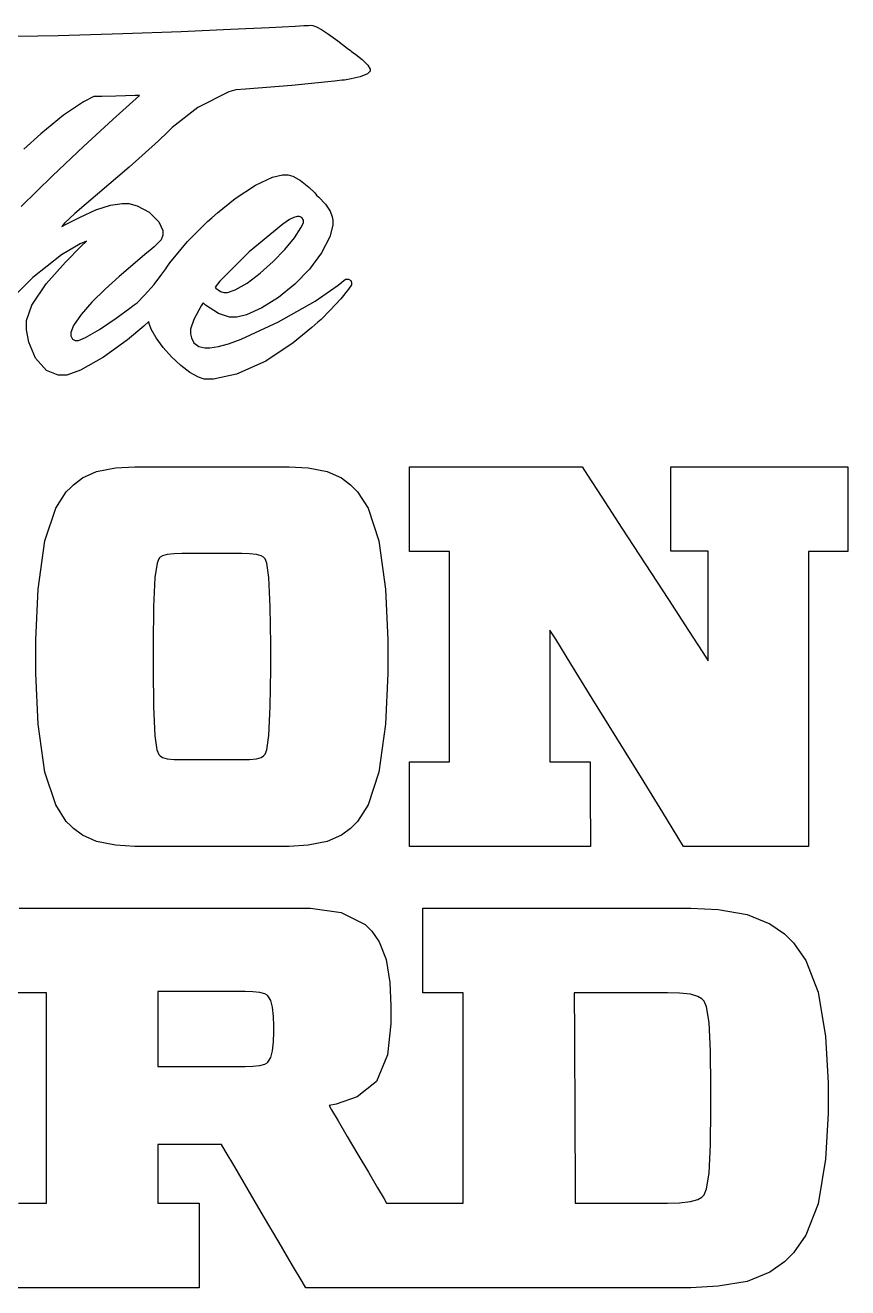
# Model space of a CAD drawing. Extents: x 0 to 135, y 0 to 107.
# Drawn here: x 65.7 to 135.1, y 0 to 106.5 of the extents above; entities that cross this region are included whole.
import ezdxf

# ---------------------------------------------------------------- set-up
doc = ezdxf.new("R2010")
doc.units = 0
doc.layers.get('0').update_dxf_attribs({"linetype": 'CONTINUOUS'})

msp = doc.modelspace()

# ---------------------------------------------------------------- linework, layer by layer
at = {"color": 250}
for p, q in [((62.6773, 105.562), (68.5257, 105.675)), ((68.5257, 105.675), (73.987, 105.832)), ((73.987, 105.832), (78.8913, 106.014)), ((78.8913, 106.014), (83.0654, 106.196)), ((83.0654, 106.196), (86.3367, 106.353)), ((86.3367, 106.353), (88.5306, 106.466)), ((88.5306, 106.466), (89.2404, 106.507)), ((89.2404, 106.507), (89.4775, 106.507)), ((89.4775, 106.507), (89.516, 106.507)), ((89.516, 106.507), (89.6359, 106.521)), ((89.6359, 106.521), (89.8028, 106.533)), ((89.8028, 106.533), (90.0162, 106.506)), ((90.0162, 106.506), (90.3168, 106.4)), ((90.3168, 106.4), (90.744, 106.175)), ((90.744, 106.175), (91.3363, 105.793)), ((91.3363, 105.793), (92.1343, 105.216)), ((92.1343, 105.216), (92.9199, 104.61)), ((92.9199, 104.61), (93.1788, 104.403)), ((93.1788, 104.403), (93.2864, 104.312)), ((93.2864, 104.312), (93.6322, 104.059)), ((93.6322, 104.059), (94.1888, 103.631)), ((94.1888, 103.631), (94.6602, 103.17)), ((94.6161, 102.43), (94.011, 102.187)), ((94.8602, 102.649), (94.6161, 102.43)), ((94.6602, 103.17), (94.8602, 102.835)), ((94.8602, 102.835), (94.8602, 102.722)), ((94.8602, 102.722), (94.8602, 102.649)), ((88.2385, 101.46), (84.3209, 101.141)), ((91.8436, 101.811), (88.2385, 101.46)), ((92.4828, 101.885), (91.8436, 101.811)), ((92.6716, 101.907), (92.4828, 101.885)), ((93.2367, 102.003), (92.6716, 101.907)), ((94.011, 102.187), (93.2367, 102.003)), ((71.5328, 100.518), (70.6617, 100.079)), ((71.8234, 100.518), (71.5328, 100.518)), ((72.2175, 100.518), (71.8234, 100.518)), ((73.4039, 100.543), (72.2175, 100.518)), ((75.0245, 100.598), (73.4039, 100.543)), ((74.8164, 100.11), (75.3787, 100.613)), ((75.3787, 100.613), (75.0245, 100.598)), ((82.9194, 100.915), (80.301, 99.5853)), ((83.5258, 101.083), (82.9194, 100.915)), ((84.3209, 101.141), (83.5258, 101.083)), ((70.6617, 100.079), (68.9875, 98.9376)), ((73.1393, 98.589), (74.8164, 100.11)), ((80.301, 99.5853), (78.1526, 97.893)), ((68.9875, 98.9376), (67.0691, 97.3624)), ((70.666, 96.3083), (73.1393, 98.589)), ((67.0691, 97.3624), (65.6389, 96.0699)), ((77.7833, 97.5416), (76.9786, 96.7768)), ((78.1526, 97.893), (77.7833, 97.5416)), ((68.0558, 93.8361), (70.666, 96.3083)), ((76.9786, 96.7768), (74.5024, 94.5459)), ((65.4057, 91.2357), (68.0558, 93.8361)), ((74.5024, 94.5459), (71.8538, 92.2736)), ((86.5999, 93.7024), (87.46, 93.9161)), ((87.46, 93.9161), (87.7478, 93.9161)), ((87.7478, 93.9161), (87.8939, 93.9161)), ((87.8939, 93.9161), (88.3363, 93.7867)), ((88.3363, 93.7867), (88.9854, 93.4268)), ((83.4566, 91.9138), (85.1655, 93.0437)), ((85.1655, 93.0437), (86.5999, 93.7024)), ((88.9854, 93.4268), (89.662, 92.8839)), ((89.662, 92.8839), (90.176, 92.3794)), ((71.8538, 92.2736), (69.9301, 90.6392)), ((81.9616, 90.7108), (83.4566, 91.9138)), ((90.176, 92.3794), (90.3358, 92.2002)), ((90.3358, 92.2002), (90.5302, 92.0214)), ((90.5302, 92.0214), (91.0759, 91.4344)), ((69.9301, 90.6392), (69.0467, 89.8331)), ((70.3735, 90.3277), (71.7035, 90.9465)), ((71.7035, 90.9465), (72.9477, 91.3557)), ((72.9477, 91.3557), (73.9193, 91.5031)), ((73.9193, 91.5031), (74.2446, 91.5031)), ((74.2446, 91.5031), (74.4802, 91.5031)), ((74.4802, 91.5031), (75.1886, 91.3074)), ((75.1886, 91.3074), (76.2081, 90.7673)), ((76.2081, 90.7673), (77.0227, 89.9569)), ((81.4874, 90.2836), (81.9616, 90.7108)), ((91.0759, 91.4344), (91.4837, 90.8389)), ((91.4837, 90.8389), (91.6573, 90.3746)), ((69.0467, 89.8331), (68.8248, 89.5519)), ((68.8248, 89.5519), (69.2132, 89.7435)), ((69.2132, 89.7435), (70.3735, 90.3277)), ((77.0227, 89.9569), (77.3575, 89.203)), ((79.4314, 88.2798), (81.1308, 89.9626)), ((81.1308, 89.9626), (81.4874, 90.2836)), ((87.4723, 89.7378), (84.6391, 87.424)), ((88.0579, 90.1375), (87.4723, 89.7378)), ((88.1006, 90.1637), (88.0579, 90.1375)), ((88.3998, 90.303), (88.1006, 90.1637)), ((88.6947, 90.3884), (88.3998, 90.303)), ((88.7938, 90.3884), (88.6947, 90.3884)), ((88.8683, 90.3884), (88.7938, 90.3884)), ((89.0944, 90.3016), (88.8683, 90.3884)), ((89.0104, 89.4348), (89.2129, 89.8631)), ((89.2129, 90.0797), (89.0944, 90.3016)), ((89.2129, 90.0053), (89.2129, 90.0797)), ((89.2129, 89.8631), (89.2129, 90.0053)), ((91.6947, 89.6744), (91.4411, 88.689)), ((91.6573, 90.3746), (91.6947, 90.0963)), ((91.6947, 90.0963), (91.6947, 90.0024)), ((91.6947, 90.0024), (91.6947, 89.6744)), ((77.2114, 88.4329), (76.769, 87.9658)), ((77.3575, 88.8213), (77.2114, 88.4329)), ((77.3575, 89.203), (77.3575, 88.9512)), ((77.3575, 88.9512), (77.3575, 88.8213)), ((87.6473, 87.624), (88.4604, 88.6065)), ((88.4604, 88.6065), (89.0104, 89.4348)), ((91.4411, 88.689), (90.7521, 87.3181)), ((70.3696, 88.0897), (68.7945, 87.1541)), ((69.1335, 86.5325), (70.4755, 87.8801)), ((70.9263, 88.3253), (70.3696, 88.0897)), ((70.4755, 87.8801), (70.9263, 88.3253)), ((76.4261, 87.6695), (75.8363, 87.1774)), ((76.6202, 87.8346), (76.4261, 87.6695)), ((76.769, 87.9658), (76.6202, 87.8346)), ((77.9431, 86.4898), (79.4314, 88.2798)), ((84.6391, 87.424), (82.1711, 84.9313)), ((86.6567, 86.589), (87.6473, 87.624)), ((68.7945, 87.1541), (66.3967, 85.2607)), ((67.5033, 84.7065), (69.1335, 86.5325)), ((74.815, 86.3215), (73.6604, 85.3295)), ((75.8363, 87.1774), (74.815, 86.3215)), ((77.6937, 86.1148), (77.9431, 86.4898)), ((85.5719, 85.6051), (86.6567, 86.589)), ((90.7521, 87.3181), (89.7308, 85.9592)), ((66.3967, 85.2607), (63.5977, 82.4689)), ((73.6604, 85.3295), (72.4778, 84.2603)), ((76.6258, 84.6653), (77.2791, 85.5183)), ((77.2791, 85.5183), (77.6041, 85.9801)), ((77.6041, 85.9801), (77.6937, 86.1148)), ((84.4793, 84.7743), (85.5719, 85.6051)), ((89.7308, 85.9592), (88.4837, 84.6861)), ((66.3166, 82.907), (67.5033, 84.7065)), ((72.4778, 84.2603), (71.3754, 83.1744)), ((75.8197, 83.7449), (76.6258, 84.6653)), ((82.1711, 84.9313), (81.7686, 84.4405)), ((81.7686, 84.4405), (81.8374, 84.3361)), ((81.8374, 84.3361), (82.2262, 84.0564)), ((82.8202, 83.9858), (83.4623, 84.201)), ((83.4623, 84.201), (84.4793, 84.7743)), ((88.4837, 84.6861), (87.1128, 83.5699)), ((90.1996, 83.2626), (92.148, 84.588)), ((92.148, 84.588), (92.7559, 85.1105)), ((93.0243, 84.2684), (92.3879, 83.4595)), ((92.7559, 85.1105), (92.9598, 85.1105)), ((92.9598, 85.1105), (93.0233, 85.1105)), ((93.0233, 85.1105), (93.2145, 84.9863)), ((93.2656, 84.6391), (93.0243, 84.2684)), ((93.2145, 84.9863), (93.2656, 84.8184)), ((93.2656, 84.8184), (93.2656, 84.7619)), ((93.2656, 84.7619), (93.2656, 84.6391)), ((71.3754, 83.1744), (70.4564, 82.1323)), ((74.9434, 82.9412), (75.1777, 83.1219)), ((75.1777, 83.1219), (75.8197, 83.7449)), ((80.7572, 83.1162), (80.5903, 82.8643)), ((80.9487, 82.9137), (80.7572, 83.1162)), ((82.2262, 84.0564), (82.5115, 83.9858)), ((82.5115, 83.9858), (82.6064, 83.9858)), ((82.6064, 83.9858), (82.8202, 83.9858)), ((87.1128, 83.5699), (85.7236, 82.6837)), ((87.1142, 81.4959), (90.1996, 83.2626)), ((92.3879, 83.4595), (91.4823, 82.4784)), ((65.8594, 81.6211), (66.3166, 82.907)), ((70.4564, 82.1323), (69.8281, 81.1967)), ((73.4219, 81.8099), (74.5684, 82.652)), ((74.5684, 82.652), (74.9434, 82.9412)), ((80.5903, 82.8643), (79.9814, 81.715)), ((82.0441, 82.1986), (80.9487, 82.9137)), ((82.9924, 81.8871), (82.0441, 82.1986)), ((84.4201, 82.0995), (83.5865, 81.8871)), ((85.7236, 82.6837), (84.4201, 82.0995)), ((91.4823, 82.4784), (90.7052, 81.715)), ((65.8594, 81.1925), (65.8594, 81.6211)), ((65.8594, 80.8454), (65.8594, 81.1925)), ((69.8281, 81.1967), (69.5949, 80.6178)), ((71.9998, 80.851), (73.4219, 81.8099)), ((75.7424, 81.1318), (74.3687, 79.9994)), ((76.1781, 81.5329), (75.7424, 81.1318)), ((76.1972, 81.3717), (76.1781, 81.5329)), ((76.3764, 80.9004), (76.1972, 81.3717)), ((79.9814, 81.715), (79.7045, 80.88)), ((83.3092, 81.8871), (82.9924, 81.8871)), ((83.5865, 81.8871), (83.3092, 81.8871)), ((83.9692, 80.0488), (87.1142, 81.4959)), ((89.9389, 81.0161), (88.3666, 79.7373)), ((90.4364, 81.4709), (89.9389, 81.0161)), ((90.7052, 81.715), (90.4364, 81.4709)), ((66.0495, 79.8036), (65.8594, 80.8454)), ((69.5949, 80.6178), (69.5949, 80.4238)), ((69.5949, 80.4238), (69.5949, 80.33)), ((69.5949, 80.33), (69.7301, 80.0474)), ((69.7301, 80.0474), (69.9714, 79.9373)), ((69.9714, 79.9373), (70.0525, 79.9373)), ((70.0525, 79.9373), (70.2455, 79.9373)), ((70.2455, 79.9373), (70.8258, 80.1867)), ((70.8258, 80.1867), (71.9998, 80.851)), ((74.3687, 79.9994), (72.3388, 78.5343)), ((76.7994, 80.1522), (76.3764, 80.9004)), ((77.392, 79.3503), (76.7994, 80.1522)), ((79.7045, 80.88), (79.7045, 80.6002)), ((79.7045, 80.6002), (79.7045, 80.4912)), ((79.7045, 80.4912), (79.7648, 80.1617)), ((79.7648, 80.1617), (79.9828, 79.7429)), ((82.8904, 79.6519), (83.9692, 80.0488)), ((66.6157, 78.4447), (66.0495, 79.8036)), ((78.1004, 78.5537), (77.392, 79.3503)), ((79.9828, 79.7429), (80.4016, 79.4272)), ((80.4016, 79.4272), (80.9032, 79.3034)), ((80.9032, 79.3034), (81.0715, 79.3034)), ((81.0715, 79.3034), (81.3167, 79.3034)), ((81.3167, 79.3034), (82.0568, 79.4286)), ((82.0568, 79.4286), (82.7828, 79.6188)), ((82.7828, 79.6188), (82.8904, 79.6519)), ((88.3666, 79.7373), (86.046, 78.201)), ((67.5555, 77.4139), (66.6157, 78.4447)), ((72.3388, 78.5343), (70.4, 77.4361)), ((78.8691, 77.8288), (78.1004, 78.5537)), ((79.6452, 77.2336), (78.8691, 77.8288)), ((86.046, 78.201), (83.5614, 77.1028)), ((68.5366, 77.0033), (67.5555, 77.4139)), ((68.8647, 77.0033), (68.5366, 77.0033)), ((69.2478, 77.0033), (68.8647, 77.0033)), ((70.4, 77.4361), (69.2478, 77.0033)), ((80.3755, 76.8311), (79.6452, 77.2336)), ((80.8468, 76.6822), (80.3755, 76.8311)), ((83.5614, 77.1028), (81.6434, 76.6822)), ((81.0038, 76.6822), (80.8468, 76.6822)), ((81.6434, 76.6822), (81.0038, 76.6822)), ((73.3668, 69.179), (74.9886, 69.2753)), ((74.9886, 69.2753), (75.5304, 69.2753)), ((75.5304, 69.2753), (75.5304, 69.2753)), ((75.5304, 69.2753), (76.043, 69.2753)), ((76.043, 69.2753), (77.3949, 69.2753)), ((77.3949, 69.2753), (79.3076, 69.2753)), ((79.3076, 69.2753), (81.4998, 69.2753)), ((81.4998, 69.2753), (83.6909, 69.2753)), ((83.6909, 69.2753), (85.6036, 69.2753)), ((85.6036, 69.2753), (86.9555, 69.2753)), ((86.9555, 69.2753), (87.4695, 69.2753)), ((87.4695, 69.2753), (87.4695, 69.2753)), ((87.4695, 69.2753), (88.0099, 69.2753)), ((88.0099, 69.2753), (89.6317, 69.179)), ((98.1646, 68.1648), (98.1646, 69.2796)), ((98.1646, 69.2796), (98.1646, 69.2796)), ((98.1646, 69.2796), (98.1646, 69.2796)), ((98.1646, 69.2796), (98.7901, 69.2796)), ((98.7901, 69.2796), (100.44, 69.2796)), ((100.44, 69.2796), (102.773, 69.2796)), ((102.773, 69.2796), (105.446, 69.2796)), ((105.446, 69.2796), (108.119, 69.2796)), ((108.119, 69.2796), (110.453, 69.2796)), ((110.453, 69.2796), (112.102, 69.2796)), ((112.102, 69.2796), (112.729, 69.2796)), ((112.729, 69.2796), (112.729, 69.2796)), ((112.729, 69.2796), (112.729, 69.2796)), ((112.729, 69.2796), (113.187, 68.5768)), ((120.221, 68.1662), (120.221, 69.281)), ((120.221, 69.281), (120.221, 69.281)), ((120.221, 69.281), (120.221, 69.281)), ((120.221, 69.281), (120.862, 69.281)), ((120.862, 69.281), (122.553, 69.281)), ((122.553, 69.281), (124.943, 69.281)), ((124.943, 69.281), (127.682, 69.281)), ((127.682, 69.281), (130.422, 69.281)), ((130.422, 69.281), (132.811, 69.281)), ((132.811, 69.281), (134.502, 69.281)), ((134.502, 69.281), (135.144, 69.281)), ((135.144, 69.281), (135.144, 69.281)), ((135.144, 69.281), (135.144, 69.281)), ((135.144, 69.281), (135.144, 68.1648)), ((69.8073, 67.7556), (70.5651, 68.3288)), ((70.5651, 68.3288), (71.7684, 68.8703)), ((71.7684, 68.8703), (73.3668, 69.179)), ((89.6317, 69.179), (91.2315, 68.8703)), ((91.2315, 68.8703), (92.4359, 68.3288)), ((92.4359, 68.3288), (93.194, 67.7556)), ((113.187, 68.5768), (114.392, 66.7205)), ((68.3327, 65.7737), (69.2051, 67.1629)), ((69.2051, 67.1629), (69.5868, 67.5322)), ((69.5868, 67.5322), (69.8073, 67.7556)), ((93.194, 67.7556), (93.4145, 67.5322)), ((93.4145, 67.5322), (93.7948, 67.1643)), ((93.7948, 67.1643), (94.6672, 65.7751)), ((98.1646, 65.7105), (98.1646, 68.1648)), ((120.221, 65.7119), (120.221, 68.1662)), ((135.144, 68.1648), (135.144, 65.7091)), ((114.392, 66.7205), (116.097, 64.0965)), ((67.4137, 63.023), (68.3327, 65.7737)), ((94.6672, 65.7751), (95.5876, 63.0245)), ((98.1646, 63.2562), (98.1646, 65.7105)), ((120.221, 63.2576), (120.221, 65.7119)), ((135.144, 65.7091), (135.144, 63.2534)), ((116.097, 64.0965), (118.052, 61.0884)), ((66.8472, 58.9594), (67.4137, 63.023)), ((95.5876, 63.0245), (96.1528, 58.9608)), ((98.1646, 62.14), (98.1646, 63.2562)), ((120.221, 62.1411), (120.221, 63.2576)), ((135.144, 63.2534), (135.144, 62.1372)), ((77.7296, 61.8726), (77.3409, 61.7594)), ((78.3223, 61.9347), (77.7296, 61.8726)), ((78.9739, 61.9538), (78.3223, 61.9347)), ((79.1916, 61.9538), (78.9739, 61.9538)), ((79.3888, 61.9538), (79.1916, 61.9538)), ((79.1916, 61.9538), (79.1916, 61.9538)), ((79.9123, 61.9538), (79.3888, 61.9538)), ((80.6524, 61.9538), (79.9123, 61.9538)), ((81.4998, 61.9538), (80.6524, 61.9538)), ((82.3475, 61.9538), (81.4998, 61.9538)), ((83.0873, 61.9538), (82.3475, 61.9538)), ((83.6112, 61.9538), (83.0873, 61.9538)), ((83.8094, 61.9538), (83.6112, 61.9538)), ((83.8094, 61.9538), (83.8094, 61.9538)), ((84.026, 61.9538), (83.8094, 61.9538)), ((84.6762, 61.9347), (84.026, 61.9538)), ((85.2703, 61.8726), (84.6762, 61.9347)), ((85.659, 61.7594), (85.2703, 61.8726)), ((98.6924, 62.14), (98.1646, 62.14)), ((98.1646, 62.14), (98.1646, 62.14)), ((98.1646, 62.14), (98.1646, 62.14)), ((99.8569, 62.14), (98.6924, 62.14)), ((101.02, 62.14), (99.8569, 62.14)), ((101.549, 62.14), (101.02, 62.14)), ((101.549, 61.3777), (101.549, 62.14)), ((101.549, 62.14), (101.549, 62.14)), ((101.549, 62.14), (101.549, 62.14)), ((120.713, 62.1411), (120.221, 62.1411)), ((120.221, 62.1411), (120.221, 62.1411)), ((120.221, 62.1411), (120.221, 62.1411)), ((121.799, 62.1411), (120.713, 62.1411)), ((122.884, 62.1411), (121.799, 62.1411)), ((123.377, 62.1411), (122.884, 62.1411)), ((123.377, 61.7442), (123.377, 62.1411)), ((123.377, 62.1411), (123.377, 62.1411)), ((123.377, 62.1411), (123.377, 62.1411)), ((132.354, 62.1372), (131.837, 62.1372)), ((131.837, 62.1372), (131.837, 62.1372)), ((131.837, 62.1372), (131.837, 62.1372)), ((131.837, 62.1372), (131.837, 61.0676)), ((133.49, 62.1372), (132.354, 62.1372)), ((134.627, 62.1372), (133.49, 62.1372)), ((135.144, 62.1372), (134.627, 62.1372)), ((135.144, 62.1372), (135.144, 62.1372)), ((135.144, 62.1372), (135.144, 62.1372)), ((76.8657, 61.1353), (76.6907, 59.9295)), ((77.0075, 61.5075), (76.8657, 61.1353)), ((77.0876, 61.5872), (77.0075, 61.5075)), ((77.1412, 61.6398), (77.0876, 61.5872)), ((77.3409, 61.7594), (77.1412, 61.6398)), ((85.8601, 61.6398), (85.659, 61.7594)), ((85.9151, 61.5872), (85.8601, 61.6398)), ((85.9952, 61.5075), (85.9151, 61.5872)), ((86.1356, 61.1353), (85.9952, 61.5075)), ((86.3106, 59.9295), (86.1356, 61.1353)), ((101.549, 59.3658), (101.549, 61.3777)), ((118.052, 61.0884), (120.008, 58.0803)), ((123.377, 60.6972), (123.377, 61.7442)), ((131.837, 61.0676), (131.837, 58.2482)), ((76.6907, 59.9295), (76.5761, 57.4696)), ((86.4249, 57.4696), (86.3106, 59.9295)), ((123.377, 59.2169), (123.377, 60.6972)), ((66.6556, 54.6848), (66.8472, 58.9594)), ((96.1528, 58.9608), (96.3468, 54.6862)), ((101.549, 56.5217), (101.549, 59.3658)), ((123.377, 57.5194), (123.377, 59.2169)), ((120.008, 58.0803), (121.713, 55.4563)), ((131.837, 58.2482), (131.837, 54.2604)), ((76.5761, 57.4696), (76.5348, 54.314)), ((86.4665, 54.314), (86.4249, 57.4696)), ((101.549, 53.2613), (101.549, 56.5217)), ((123.377, 55.8214), (123.377, 57.5194)), ((110.501, 54.7151), (110.017, 55.499)), ((110.017, 55.499), (110.017, 55.499)), ((110.017, 55.499), (110.017, 55.499)), ((110.017, 55.499), (110.017, 55.0224)), ((121.713, 55.4563), (122.918, 53.6004)), ((123.377, 54.3415), (123.377, 55.8214)), ((66.6556, 53.2599), (66.6556, 54.6848)), ((96.3468, 54.6862), (96.3468, 53.2599)), ((110.017, 55.0224), (110.017, 53.7626)), ((111.779, 52.6464), (110.501, 54.7151)), ((123.377, 53.2941), (123.377, 54.3415)), ((76.5348, 54.314), (76.5348, 53.2613)), ((86.4665, 53.2613), (86.4665, 54.314)), ((110.017, 53.7626), (110.017, 51.9825)), ((122.918, 53.6004), (123.377, 52.8959)), ((123.377, 52.8959), (123.377, 53.2941)), ((131.837, 54.2604), (131.837, 49.6895)), ((66.6556, 51.8351), (66.6556, 53.2599)), ((76.5348, 53.2613), (76.5348, 52.2041)), ((76.5348, 52.2041), (76.575, 49.0319)), ((86.4235, 49.0513), (86.4665, 52.2097)), ((86.4665, 52.2097), (86.4665, 53.2613)), ((96.3468, 53.2599), (96.3468, 51.8351)), ((101.549, 50.0006), (101.549, 53.2613)), ((113.586, 49.7223), (111.779, 52.6464)), ((123.377, 52.8959), (123.377, 52.8959)), ((123.377, 52.8959), (123.377, 52.8959)), ((66.8472, 47.559), (66.6556, 51.8351)), ((96.3468, 51.8351), (96.1528, 47.559)), ((110.017, 51.9825), (110.017, 49.9403)), ((76.575, 49.0319), (76.6893, 46.5737)), ((86.3092, 46.5914), (86.4235, 49.0513)), ((101.549, 47.1565), (101.549, 50.0006)), ((110.017, 49.9403), (110.017, 47.8991)), ((115.657, 46.3709), (113.586, 49.7223)), ((131.837, 49.6895), (131.837, 45.1196)), ((67.4137, 43.4922), (66.8472, 47.559)), ((96.1528, 47.559), (95.5876, 43.4922)), ((101.549, 45.1446), (101.549, 47.1565)), ((110.017, 47.8991), (110.017, 46.1186)), ((76.6893, 46.5737), (76.8643, 45.3775)), ((86.1342, 45.3842), (86.3092, 46.5914)), ((110.017, 46.1186), (110.017, 44.8592)), ((117.729, 43.0195), (115.657, 46.3709)), ((76.8643, 45.3775), (77.0061, 45.0109)), ((77.0061, 45.0109), (77.0876, 44.9308)), ((77.0876, 44.9308), (77.1398, 44.8786)), ((77.1398, 44.8786), (77.3409, 44.7559)), ((77.3409, 44.7559), (77.7311, 44.6416)), ((85.2717, 44.6416), (85.6601, 44.7559)), ((85.6601, 44.7559), (85.8615, 44.8786)), ((85.8615, 44.8786), (85.9151, 44.9308)), ((85.9151, 44.9308), (85.9938, 45.0123)), ((85.9938, 45.0123), (86.1342, 45.3842)), ((101.549, 44.3812), (101.549, 45.1446)), ((110.017, 44.8592), (110.017, 44.3812)), ((131.837, 45.1196), (131.837, 41.1318)), ((77.7311, 44.6416), (78.3237, 44.5809)), ((78.3237, 44.5809), (78.9739, 44.5615)), ((78.9739, 44.5615), (79.1916, 44.5615)), ((79.1916, 44.5615), (79.1916, 44.5615)), ((79.1916, 44.5615), (79.3888, 44.5615)), ((79.3888, 44.5615), (79.9123, 44.5615)), ((79.9123, 44.5615), (80.6524, 44.5615)), ((80.6524, 44.5615), (81.4998, 44.5615)), ((81.4998, 44.5615), (82.3475, 44.5615)), ((82.3475, 44.5615), (83.0873, 44.5615)), ((83.0873, 44.5615), (83.6112, 44.5615)), ((83.6112, 44.5615), (83.8094, 44.5615)), ((83.8094, 44.5615), (83.8094, 44.5615)), ((83.8094, 44.5615), (84.026, 44.5615)), ((84.026, 44.5615), (84.6776, 44.5809)), ((84.6776, 44.5809), (85.2717, 44.6416)), ((98.1646, 43.2664), (98.1646, 44.3812)), ((98.1646, 44.3812), (98.1646, 44.3812)), ((98.1646, 44.3812), (98.1646, 44.3812)), ((98.1646, 44.3812), (98.6924, 44.3812)), ((98.6924, 44.3812), (99.8569, 44.3812)), ((99.8569, 44.3812), (101.02, 44.3812)), ((101.02, 44.3812), (101.549, 44.3812)), ((101.549, 44.3812), (101.549, 44.3812)), ((101.549, 44.3812), (101.549, 44.3812)), ((110.017, 44.3812), (110.017, 44.3812)), ((110.017, 44.3812), (110.017, 44.3812)), ((110.017, 44.3812), (110.545, 44.3812)), ((110.545, 44.3812), (111.708, 44.3812)), ((111.708, 44.3812), (112.869, 44.3812)), ((112.869, 44.3812), (113.399, 44.3812)), ((113.399, 44.3812), (113.399, 44.3812)), ((113.399, 44.3812), (113.399, 44.3812)), ((113.399, 44.3812), (113.406, 43.2664)), ((68.3327, 40.7388), (67.4137, 43.4922)), ((95.5876, 43.4922), (94.6672, 40.7388)), ((98.1646, 40.8122), (98.1646, 43.2664)), ((113.406, 43.2664), (113.421, 40.8122)), ((119.535, 40.0953), (117.729, 43.0195)), ((69.2051, 39.3499), (68.3327, 40.7388)), ((94.6672, 40.7388), (93.7948, 39.3485)), ((98.1646, 38.3589), (98.1646, 40.8122)), ((113.421, 40.8122), (113.436, 38.3589)), ((131.837, 41.1318), (131.837, 38.3124)), ((120.814, 38.027), (119.535, 40.0953)), ((69.5868, 38.9791), (69.2051, 39.3499)), ((69.8073, 38.7572), (69.5868, 38.9791)), ((70.5651, 38.184), (69.8073, 38.7572)), ((93.194, 38.7572), (92.4359, 38.184)), ((93.4145, 38.9791), (93.194, 38.7572)), ((93.7948, 39.3485), (93.4145, 38.9791)), ((98.1646, 37.2428), (98.1646, 38.3589)), ((113.436, 38.3589), (113.443, 37.2428)), ((71.7684, 37.6439), (70.5651, 38.184)), ((73.3654, 37.3366), (71.7684, 37.6439)), ((74.9886, 37.2389), (73.3654, 37.3366)), ((89.6317, 37.3366), (88.0099, 37.2389)), ((91.2315, 37.6439), (89.6317, 37.3366)), ((92.4359, 38.184), (91.2315, 37.6439)), ((121.299, 37.2413), (120.814, 38.027)), ((131.837, 38.3124), (131.837, 37.2413)), ((75.5304, 37.2389), (74.9886, 37.2389)), ((76.043, 37.2389), (75.5304, 37.2389)), ((75.5304, 37.2389), (75.5304, 37.2389)), ((77.3949, 37.2389), (76.043, 37.2389)), ((79.3076, 37.2389), (77.3949, 37.2389)), ((81.4998, 37.2389), (79.3076, 37.2389)), ((83.6909, 37.2389), (81.4998, 37.2389)), ((85.6036, 37.2389), (83.6909, 37.2389)), ((86.9555, 37.2389), (85.6036, 37.2389)), ((87.4695, 37.2389), (86.9555, 37.2389)), ((87.4695, 37.2389), (87.4695, 37.2389)), ((88.0099, 37.2389), (87.4695, 37.2389)), ((98.8205, 37.2428), (98.1646, 37.2428)), ((98.1646, 37.2428), (98.1646, 37.2428)), ((98.1646, 37.2428), (98.1646, 37.2428)), ((100.551, 37.2428), (98.8205, 37.2428)), ((102.997, 37.2428), (100.551, 37.2428)), ((105.803, 37.2428), (102.997, 37.2428)), ((108.609, 37.2428), (105.803, 37.2428)), ((111.055, 37.2428), (108.609, 37.2428)), ((112.786, 37.2428), (111.055, 37.2428)), ((113.443, 37.2428), (112.786, 37.2428)), ((113.443, 37.2428), (113.443, 37.2428)), ((113.443, 37.2428), (113.443, 37.2428)), ((121.751, 37.2413), (121.299, 37.2413)), ((121.299, 37.2413), (121.299, 37.2413)), ((121.299, 37.2413), (121.299, 37.2413)), ((122.944, 37.2413), (121.751, 37.2413)), ((124.633, 37.2413), (122.944, 37.2413)), ((126.567, 37.2413), (124.633, 37.2413)), ((128.502, 37.2413), (126.567, 37.2413)), ((130.19, 37.2413), (128.502, 37.2413)), ((131.384, 37.2413), (130.19, 37.2413)), ((131.837, 37.2413), (131.384, 37.2413)), ((131.837, 37.2413), (131.837, 37.2413)), ((131.837, 37.2413), (131.837, 37.2413)), ((65.235, 32.0353), (68.0434, 32.0353)), ((68.0434, 32.0353), (72.0136, 32.0353)), ((72.0136, 32.0353), (76.5665, 32.0353)), ((76.5665, 32.0353), (81.1181, 32.0353)), ((81.1181, 32.0353), (85.0882, 32.0353)), ((85.0882, 32.0353), (87.8967, 32.0353)), ((87.8967, 32.0353), (88.9635, 32.0353)), ((88.9635, 32.0353), (88.9635, 32.0353)), ((88.9635, 32.0353), (89.8246, 32.0353)), ((89.8246, 32.0353), (92.4084, 31.6522)), ((99.3041, 30.919), (99.3041, 32.0339)), ((99.3041, 32.0339), (99.3041, 32.0339)), ((99.3041, 32.0339), (99.3041, 32.0339)), ((99.3041, 32.0339), (100.241, 32.0339)), ((100.241, 32.0339), (102.715, 32.0339)), ((102.715, 32.0339), (106.212, 32.0339)), ((106.212, 32.0339), (110.221, 32.0339)), ((110.221, 32.0339), (114.228, 32.0339)), ((114.228, 32.0339), (117.726, 32.0339)), ((117.726, 32.0339), (120.2, 32.0339)), ((120.2, 32.0339), (121.138, 32.0339)), ((121.138, 32.0339), (121.138, 32.0339)), ((121.138, 32.0339), (121.908, 32.0339)), ((121.908, 32.0339), (124.223, 31.9112)), ((92.4084, 31.6522), (94.4178, 30.6503)), ((99.3041, 28.4648), (99.3041, 30.919)), ((124.223, 31.9112), (126.657, 31.4965)), ((126.657, 31.4965), (128.583, 30.7206)), ((94.4178, 30.6503), (94.7279, 30.3416)), ((94.7279, 30.3416), (94.9826, 30.0853)), ((94.9826, 30.0853), (95.6179, 29.1799)), ((128.583, 30.7206), (129.807, 29.8621)), ((129.807, 29.8621), (130.154, 29.5148)), ((95.6179, 29.1799), (96.1954, 27.7096)), ((130.154, 29.5148), (130.572, 29.0945)), ((130.572, 29.0945), (131.598, 27.6049)), ((96.1954, 27.7096), (96.5069, 25.7583)), ((99.3041, 26.0105), (99.3041, 28.4648)), ((131.598, 27.6049), (132.644, 24.9425)), ((96.5069, 25.7583), (96.6004, 23.8029)), ((99.3041, 24.8943), (99.3041, 26.0105)), ((65.8604, 24.8956), (64.6977, 24.8956)), ((67.0235, 24.8956), (65.8604, 24.8956)), ((67.5527, 24.8956), (67.0235, 24.8956)), ((67.5527, 24.1336), (67.5527, 24.8956)), ((67.5527, 24.8956), (67.5527, 24.8956)), ((67.5527, 24.8956), (67.5527, 24.8956)), ((78.0535, 24.988), (76.9331, 24.988)), ((76.9331, 24.988), (76.9331, 24.988)), ((76.9331, 24.988), (76.9331, 24.988)), ((76.9331, 24.988), (76.9331, 24.0013)), ((80.5187, 24.988), (78.0535, 24.988)), ((82.9829, 24.988), (80.5187, 24.988)), ((84.1043, 24.988), (82.9829, 24.988)), ((84.1043, 24.988), (84.1043, 24.988)), ((84.3167, 24.988), (84.1043, 24.988)), ((84.9545, 24.9701), (84.3167, 24.988)), ((85.5514, 24.9081), (84.9545, 24.9701)), ((85.9511, 24.7964), (85.5514, 24.9081)), ((86.1522, 24.6779), (85.9511, 24.7964)), ((86.2058, 24.6242), (86.1522, 24.6779)), ((86.2831, 24.5387), (86.2058, 24.6242)), ((86.4595, 24.2259), (86.2831, 24.5387)), ((99.8319, 24.8943), (99.3041, 24.8943)), ((99.3041, 24.8943), (99.3041, 24.8943)), ((99.3041, 24.8943), (99.3041, 24.8943)), ((100.996, 24.8943), (99.8319, 24.8943)), ((102.16, 24.8943), (100.996, 24.8943)), ((102.689, 24.8943), (102.16, 24.8943)), ((102.689, 24.1322), (102.689, 24.8943)), ((102.689, 24.8943), (102.689, 24.8943)), ((102.689, 24.8943), (102.689, 24.8943)), ((112.396, 24.8956), (112.072, 24.8956)), ((112.072, 24.8956), (112.072, 24.8956)), ((112.072, 24.8956), (112.072, 24.8956)), ((112.072, 24.8956), (112.074, 24.1336)), ((113.25, 24.8956), (112.396, 24.8956)), ((114.458, 24.8956), (113.25, 24.8956)), ((115.845, 24.8956), (114.458, 24.8956)), ((117.23, 24.8956), (115.845, 24.8956)), ((118.438, 24.8956), (117.23, 24.8956)), ((119.293, 24.8956), (118.438, 24.8956)), ((119.618, 24.8956), (119.293, 24.8956)), ((119.618, 24.8956), (119.618, 24.8956)), ((119.947, 24.8956), (119.618, 24.8956)), ((120.939, 24.8681), (119.947, 24.8956)), ((121.87, 24.7716), (120.939, 24.8681)), ((122.499, 24.5897), (121.87, 24.7716)), ((122.83, 24.3913), (122.499, 24.5897)), ((132.644, 24.9425), (133.278, 21.1915)), ((67.5527, 22.1216), (67.5527, 24.1336)), ((76.9331, 24.0013), (76.9331, 21.8295)), ((86.6165, 23.6733), (86.4595, 24.2259)), ((86.6951, 22.8975), (86.6165, 23.6733)), ((96.6004, 23.8029), (96.6004, 23.151)), ((102.689, 22.1203), (102.689, 24.1322)), ((112.074, 24.1336), (112.084, 22.1216)), ((122.918, 24.3031), (122.83, 24.3913)), ((123.033, 24.1873), (122.918, 24.3031)), ((123.238, 23.7009), (123.033, 24.1873)), ((123.449, 22.389), (123.238, 23.7009)), ((86.7174, 22.0968), (86.6951, 22.8975)), ((96.6004, 23.151), (96.6004, 22.276)), ((123.566, 19.9609), (123.449, 22.389)), ((67.5527, 19.2787), (67.5527, 22.1216)), ((76.9331, 21.8295), (76.9331, 19.6591)), ((86.6951, 20.7629), (86.7174, 21.5635)), ((86.7174, 21.8295), (86.7174, 22.0968)), ((86.7174, 21.5635), (86.7174, 21.8295)), ((96.6004, 22.276), (96.3055, 19.6481)), ((102.689, 19.2774), (102.689, 22.1203)), ((112.084, 22.1216), (112.098, 19.2787)), ((86.6165, 19.9871), (86.6951, 20.7629)), ((133.278, 21.1915), (133.493, 17.3054)), ((67.5527, 16.0183), (67.5527, 19.2787)), ((76.9331, 19.6591), (76.9331, 18.671)), ((86.2831, 19.1258), (86.4595, 19.4359)), ((86.4595, 19.4359), (86.6165, 19.9871)), ((96.3055, 19.6481), (95.3823, 17.4115)), ((102.689, 16.0169), (102.689, 19.2774)), ((112.098, 19.2787), (112.115, 16.0183)), ((123.603, 17.0009), (123.566, 19.9609)), ((76.9331, 18.671), (76.9331, 18.671)), ((76.9331, 18.671), (76.9331, 18.671)), ((76.9331, 18.671), (78.0535, 18.671)), ((78.0535, 18.671), (80.5187, 18.671)), ((80.5187, 18.671), (82.9829, 18.671)), ((82.9829, 18.671), (84.1043, 18.671)), ((84.1043, 18.671), (84.1043, 18.671)), ((84.1043, 18.671), (84.3167, 18.671)), ((84.3167, 18.671), (84.9545, 18.6903)), ((84.9545, 18.6903), (85.5514, 18.7537)), ((85.5514, 18.7537), (85.9497, 18.8681)), ((85.9497, 18.8681), (86.1522, 18.9866)), ((86.1522, 18.9866), (86.2058, 19.0404)), ((86.2058, 19.0404), (86.2831, 19.1258)), ((95.3823, 17.4115), (93.763, 16.0996)), ((133.493, 17.3054), (133.493, 16.01)), ((67.5527, 12.7579), (67.5527, 16.0183)), ((93.763, 16.0996), (91.991, 15.4919)), ((102.689, 12.7565), (102.689, 16.0169)), ((112.115, 16.0183), (112.131, 12.7579)), ((123.603, 16.0142), (123.603, 17.0009)), ((123.603, 15.033), (123.603, 16.0142)), ((133.493, 16.01), (133.493, 14.7175)), ((91.991, 15.4919), (91.3846, 15.372)), ((91.3846, 15.372), (91.3846, 15.372)), ((91.3846, 15.372), (91.5928, 15.0192)), ((91.5928, 15.0192), (92.1424, 14.0863)), ((123.566, 12.0895), (123.603, 15.033)), ((92.1424, 14.0863), (92.9199, 12.7675)), ((133.493, 14.7175), (133.278, 10.8369)), ((67.5527, 9.915), (67.5527, 12.7579)), ((77.1659, 12.084), (76.9359, 12.084)), ((76.9359, 12.084), (76.9359, 12.084)), ((76.9359, 12.084), (76.9359, 12.084)), ((76.9359, 12.084), (76.9359, 11.8718)), ((76.9359, 11.8718), (76.9359, 11.3123)), ((77.7752, 12.084), (77.1659, 12.084)), ((78.6363, 12.084), (77.7752, 12.084)), ((79.6244, 12.084), (78.6363, 12.084)), ((80.6111, 12.084), (79.6244, 12.084)), ((81.4723, 12.084), (80.6111, 12.084)), ((82.0815, 12.084), (81.4723, 12.084)), ((82.3129, 12.084), (82.0815, 12.084)), ((82.6174, 11.5659), (82.3129, 12.084)), ((82.3129, 12.084), (82.3129, 12.084)), ((82.3129, 12.084), (82.3129, 12.084)), ((92.9199, 12.7675), (93.81, 11.2558)), ((102.689, 9.91362), (102.689, 12.7565)), ((112.131, 12.7579), (112.145, 9.915)), ((123.449, 9.66142), (123.566, 12.0895)), ((76.9359, 11.3123), (76.9359, 10.5199)), ((83.421, 10.1961), (82.6174, 11.5659)), ((93.81, 11.2558), (94.7, 9.74411)), ((133.278, 10.8369), (132.644, 7.08865)), ((67.5527, 7.90303), (67.5527, 9.915)), ((76.9359, 10.5199), (76.9359, 9.61182)), ((76.9359, 9.61182), (76.9359, 8.70507)), ((84.5577, 8.26135), (83.421, 10.1961)), ((94.7, 9.74411), (95.4775, 8.42532)), ((102.689, 7.90166), (102.689, 9.91362)), ((112.145, 9.915), (112.154, 7.90303)), ((123.238, 8.33988), (123.449, 9.66142)), ((76.9359, 8.70507), (76.9359, 7.9127)), ((67.5527, 7.13962), (67.5527, 7.90303)), ((76.9359, 7.9127), (76.9359, 7.35323)), ((85.8615, 6.0427), (84.5577, 8.26135)), ((95.4775, 8.42532), (96.0272, 7.4924)), ((96.0272, 7.4924), (96.2367, 7.13825)), ((102.689, 7.13825), (102.689, 7.90166)), ((112.154, 7.90303), (112.159, 7.13962)), ((122.501, 7.44968), (122.83, 7.64399)), ((122.83, 7.64399), (122.918, 7.73081)), ((122.918, 7.73081), (123.033, 7.84793)), ((123.033, 7.84793), (123.238, 8.33988)), ((65.17, 7.13962), (66.0439, 7.13962)), ((66.0439, 7.13962), (66.8073, 7.13962)), ((66.8073, 7.13962), (67.3474, 7.13962)), ((67.3474, 7.13962), (67.5527, 7.13962)), ((67.5527, 7.13962), (67.5527, 7.13962)), ((67.5527, 7.13962), (67.5527, 7.13962)), ((76.9359, 7.35323), (76.9359, 7.13962)), ((76.9359, 7.13962), (76.9359, 7.13962)), ((76.9359, 7.13962), (76.9359, 7.13962)), ((76.9359, 7.13962), (77.4788, 7.13962)), ((77.4788, 7.13962), (78.6751, 7.13962)), ((78.6751, 7.13962), (79.8696, 7.13962)), ((79.8696, 7.13962), (80.4139, 7.13962)), ((80.4139, 7.13962), (80.4139, 7.13962)), ((80.4139, 7.13962), (80.4139, 7.13962)), ((80.4139, 7.13962), (80.4139, 6.02477)), ((96.2367, 7.13825), (96.2367, 7.13825)), ((96.2367, 7.13825), (96.2367, 7.13825)), ((96.2367, 7.13825), (97.2439, 7.13825)), ((97.2439, 7.13825), (99.4625, 7.13825)), ((99.4625, 7.13825), (101.68, 7.13825)), ((101.68, 7.13825), (102.689, 7.13825)), ((102.689, 7.13825), (102.689, 7.13825)), ((102.689, 7.13825), (102.689, 7.13825)), ((112.159, 7.13962), (112.159, 7.13962)), ((112.159, 7.13962), (112.159, 7.13962)), ((112.159, 7.13962), (113.323, 7.13962)), ((113.323, 7.13962), (115.888, 7.13962)), ((115.888, 7.13962), (118.452, 7.13962)), ((118.452, 7.13962), (119.618, 7.13962)), ((119.618, 7.13962), (119.618, 7.13962)), ((119.618, 7.13962), (119.949, 7.13962)), ((119.949, 7.13962), (120.941, 7.16993)), ((120.941, 7.16993), (121.872, 7.26641)), ((121.872, 7.26641), (122.501, 7.44968)), ((132.644, 7.08865), (131.598, 4.4304)), ((80.4139, 6.02477), (80.4139, 3.57188)), ((87.1636, 3.82404), (85.8615, 6.0427)), ((131.598, 4.4304), (130.572, 2.94211)), ((80.4139, 3.57188), (80.4139, 1.11897)), ((88.3006, 1.88929), (87.1636, 3.82404)), ((129.807, 2.17592), (128.583, 1.31741)), ((130.154, 2.52319), (129.807, 2.17592)), ((130.572, 2.94211), (130.154, 2.52319)), ((80.4139, 1.11897), (80.4139, 0.00276)), ((89.1039, 0.51952), (88.3006, 1.88929)), ((128.583, 1.31741), (126.657, 0.54019)), ((67.9581, 0.00276), (65.1013, 0.00276)), ((70.7238, 0.00276), (67.9581, 0.00276)), ((73.3104, 0.00276), (70.7238, 0.00276)), ((75.6281, 0.00276), (73.3104, 0.00276)), ((77.5878, 0.00276), (75.6281, 0.00276)), ((79.0981, 0.00276), (77.5878, 0.00276)), ((80.0696, 0.00276), (79.0981, 0.00276)), ((80.4139, 0.00276), (80.0696, 0.00276)), ((80.4139, 0.00276), (80.4139, 0.00276)), ((80.4139, 0.00276), (80.4139, 0.00276)), ((89.4098, 0), (89.1039, 0.51952)), ((89.7654, 0), (89.4098, 0)), ((89.4098, 0), (89.4098, 0)), ((89.4098, 0), (89.4098, 0)), ((90.7729, 0), (89.7654, 0)), ((92.3368, 0), (90.7729, 0)), ((94.3666, 0), (92.3368, 0)), ((96.7687, 0), (94.3666, 0)), ((99.4474, 0), (96.7687, 0)), ((102.314, 0), (99.4474, 0)), ((105.274, 0), (102.314, 0)), ((108.233, 0), (105.274, 0)), ((111.099, 0), (108.233, 0)), ((113.778, 0), (111.099, 0)), ((116.18, 0), (113.778, 0)), ((118.209, 0), (116.18, 0)), ((119.774, 0), (118.209, 0)), ((120.781, 0), (119.774, 0)), ((121.138, 0), (120.781, 0)), ((121.908, 0), (121.138, 0)), ((121.138, 0), (121.138, 0)), ((124.223, 0.12402), (121.908, 0)), ((126.657, 0.54019), (124.223, 0.12402))]:
    msp.add_line(p, q, dxfattribs=at)

doc.saveas('drawing.dxf')
